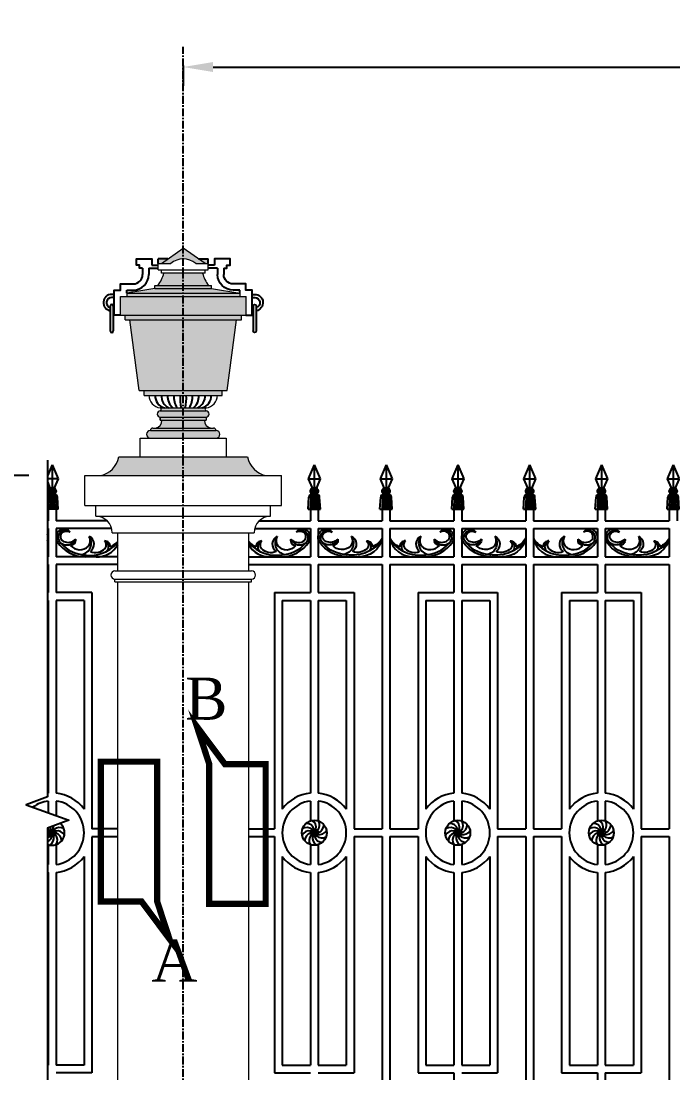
# Model space of a CAD drawing. Header units: inches. Extents: x 295786 to 300745, y 68261 to 70432.
# Drawn here: x 298742.2 to 298846.6, y 69386.7 to 69555.3 of the extents above; entities that cross this region are included whole.
import ezdxf

# ---------------------------------------------------------------- set-up
doc = ezdxf.new("R2010")
doc.units = ezdxf.units.IN
doc.header["$MEASUREMENT"] = 0
doc.linetypes.add('CENTER', pattern=[2, 1.25, -0.25, 0.25, -0.25])
doc.linetypes.add('HIDDEN', pattern=[9.525, 6.35, -3.175])
for name, color, linetype in [('A-TYP-DIM', 1, 'Continuous'), ('A-TYP-H-TEXT', 2, 'Continuous'), ('A-TYP-SECTION', 5, 'Continuous'), ('arch-elevation-1', 2, 'Continuous'), ('GRID', 8, 'Continuous'), ('LAYER5', 5, 'Continuous'), ('NO', 3, 'Continuous')]:
    doc.layers.add(name, color=color, linetype=linetype)
doc.layers.add('H252', color=252, linetype='Continuous', lineweight=9)
doc.styles.add('HADINGS', font='times.ttf')
doc.styles.add('rizwan', font='romans.shx', dxfattribs={"width": 0.75})
doc.dimstyles.new('STYLE-64', dxfattribs={"dimscale": 64, "dimtxt": 0.09375, "dimasz": 0.09375, "dimexe": 0.0625, "dimexo": 0.0625, "dimgap": 0.03125, "dimtad": 1, "dimzin": 3, "dimdsep": 46, "dimlunit": 4, "dimtxsty": 'rizwan', "dimcen": 0.125, "dimdle": 4, "dimclrd": 1, "dimclre": 1, "dimclrt": 2, "dimadec": 0, "dimazin": 0, "dimtfac": 0.5, "dimtix": 1, "dimtmove": 2, "dimatfit": 3, "dimfxl": 0, "dimfrac": 1, "dimtolj": 1, "dimtzin": 3, "dimarcsym": 0})

# ---------------------------------------------------------------- blocks, each defined once
blk = doc.blocks.new('A$C5B221961')
at = {"layer": 'arch-elevation-1'}
for p, q in [((7.98, 10.2), (8.99, 10.2)), ((6.48, 9.7), (6.48, 8.7)), ((7.48, 9.7), (7.48, 8.7)), ((7.48, 9.7), (8.99, 9.7)), ((1.93, 5.52), (1.52, 5.52)), ((3.93, 6.2), (4.98, 6.2)), ((1.29, 3.66), (1.29, -0.34)), ((1.93, 5.02), (1.52, 5.02)), ((1.79, 3.66), (1.79, -0.34)), ((1.93, 3.38), (1.79, 3.38)), ((1.93, 2.88), (1.79, 2.88)), ((2.93, 2.2), (1.93, 2.2))]:
    blk.add_line(p, q, dxfattribs=at)
for points in [[(6.48, 9.7), (5.98, 9.7), (5.98, 10.2), (5.48, 10.2), (5.48, 11.2), (7.98, 11.2), (7.98, 10.2)], [(1.93, 2.2), (1.93, 6.2), (2.93, 6.2), (2.93, 7.2), (4.98, 7.2)], [(3.93, 5.7), (3.93, 6.2)]]:
    blk.add_lwpolyline(points, dxfattribs=at)
for centre, radius, start, end in [((4.98, 8.7), 2.5, 270, 0), ((4.98, 8.7), 1.5, 270, 0), ((1.52, 4.2), 1.32, 90, 260.0871), ((1.52, 4.2), 0.819, 90, 253.9029), ((1.54, 3.66), 0.25, 0, 180), ((1.54, -0.34), 0.25, 180, 0)]:
    blk.add_arc(centre, radius, start, end, dxfattribs=at)
blk = doc.blocks.new('A$C69E164E6')
at = {"layer": 'H252'}
h = blk.add_hatch(color=250, dxfattribs=at)
h.set_gradient(color1=(54, 54, 54), rotation=270, one_color=1, tint=1)
h.paths.add_polyline_path([(11.99, 35.51), (8.49, 33.01), (9.99, 33.01, -0.375), (13.99, 33.01), (15.49, 33.01)])
h = blk.add_hatch(color=250, dxfattribs=at)
h.set_gradient(color1=(54, 54, 54), rotation=270, one_color=1, tint=1)
h.paths.add_polyline_path([(15.99, 33.76), (14.44, 33.76), (15.49, 33.01), (15.99, 33.01)])
h.paths.add_polyline_path([(9.54, 33.76), (7.99, 33.76), (7.99, 33.01), (8.49, 33.01)])
h = blk.add_hatch(color=250, dxfattribs=at)
h.set_gradient(color1=(54, 54, 54), one_color=1, tint=1, name='CYLINDER')
h.paths.add_polyline_path([(15.09, 31.51), (8.89, 31.51, -0.101697), (7.93, 29.51), (16.04, 29.51, -0.101697)])
h = blk.add_hatch(color=250, dxfattribs=at)
h.set_gradient(color1=(54, 54, 54), one_color=1, tint=1, name='CURVED')
h.paths.add_polyline_path([(16.54, 29.01), (7.43, 29.01), (2.93, 28.26), (21.05, 28.26)])
h = blk.add_hatch(color=250, dxfattribs=at)
h.set_gradient(color1=(54, 54, 54), one_color=1, tint=1, name='CYLINDER')
h.paths.add_polyline_path([(16.54, 29.51), (7.43, 29.51), (7.43, 29.01), (16.54, 29.01)])
h = blk.add_hatch(color=250, dxfattribs=at)
h.set_gradient(color1=(54, 54, 54), one_color=1, tint=1, name='CYLINDER')
h.paths.add_polyline_path([(22.05, 27.76), (21.05, 27.76), (1.93, 27.76), (1.93, 24.76), (22.05, 24.76)])
h = blk.add_hatch(color=250, dxfattribs=at)
h.set_gradient(color1=(54, 54, 54), one_color=1, tint=1, name='CYLINDER')
h.paths.add_polyline_path([(21.05, 28.26), (2.93, 28.26), (2.93, 27.76), (21.05, 27.76)])
h = blk.add_hatch(color=250, dxfattribs=at)
h.set_gradient(color1=(54, 54, 54), one_color=1, tint=1, name='CYLINDER')
h.paths.add_polyline_path([(21.3, 24.76), (2.68, 24.76), (2.68, 24.01), (21.3, 24.01)])
h = blk.add_hatch(color=250, dxfattribs=at)
h.set_gradient(color1=(54, 54, 54), one_color=1, tint=1, name='CYLINDER')
h.paths.add_polyline_path([(20.54, 24.01), (3.43, 24.01), (4.95, 12.65), (19.02, 12.65)])
h = blk.add_hatch(color=250, dxfattribs=at)
h.set_gradient(color1=(54, 54, 54), one_color=1, tint=1, name='CYLINDER')
h.paths.add_polyline_path([(18.25, 12.65), (5.72, 12.65), (5.72, 11.9), (18.25, 11.9)])
h = blk.add_hatch(color=250, dxfattribs=at)
h.set_gradient(color1=(54, 54, 54), one_color=1, tint=1, name='CYLINDER')
h.paths.add_polyline_path([(15.65, 9.4), (8.32, 9.4, 1), (8.32, 8.4), (15.65, 8.4, 1)])
h = blk.add_hatch(color=250, dxfattribs=at)
h.set_gradient(color1=(54, 54, 54), one_color=1, tint=1, name='CYLINDER')
h.paths.add_polyline_path([(15.65, 9.9), (8.32, 9.9, -0.582673), (8.32, 9.4), (15.65, 9.4, -0.582673)])
h = blk.add_hatch(color=250, dxfattribs=at)
h.set_gradient(color1=(54, 54, 54), one_color=1, tint=1, name='CYLINDER')
h.paths.add_polyline_path([(15.4, 7.9), (8.57, 7.9, -0.369842), (7.53, 6.65), (16.44, 6.65, -0.369842)])
h = blk.add_hatch(color=250, dxfattribs=at)
h.set_gradient(color1=(54, 54, 54), one_color=1, tint=1, name='CYLINDER')
edge = h.paths.add_edge_path()
edge.add_arc((17.24, 5.65), 0.625, 270, 450)
edge.add_line((17.24, 6.28), (6.74, 6.28))
edge.add_arc((6.74, 5.65), 0.625, 90, 270)
edge.add_line((6.74, 5.03), (17.24, 5.03))
h = blk.add_hatch(color=250, dxfattribs=at)
h.set_gradient(color1=(54, 54, 54), one_color=1, tint=1, name='CYLINDER')
h.paths.add_polyline_path([(16.86, 6.65), (7.11, 6.65, 0.414214), (6.74, 6.28), (17.24, 6.28, 0.414214)])
h = blk.add_hatch(color=250, dxfattribs=at)
h.set_gradient(color1=(54, 54, 54), rotation=270, one_color=1, tint=1)
h.paths.add_polyline_path([(22.3, 2.03), (1.67, 2.03, -0.307023), (-1.33, -0.97), (25.3, -0.97, -0.307023)])
at = {"layer": 'NO', "lineweight": 0}
h = blk.add_hatch(color=250, dxfattribs=at)
h.set_gradient(color1=(54, 54, 54), one_color=1, tint=1, name='CYLINDER')
h.paths.add_polyline_path([(15.65, 8.4), (8.32, 8.4), (8.32, 7.9), (15.65, 7.9)])
at = {"layer": 'arch-elevation-1', "color": 1}
for p, q in [((7.99, 33.01), (7.99, 33.76)), ((9.54, 33.76), (7.99, 33.76)), ((14.44, 33.76), (15.99, 33.76)), ((15.99, 33.01), (15.99, 33.76))]:
    blk.add_line(p, q, dxfattribs=at)
at = {"layer": 'arch-elevation-1'}
for centre, radius, start, end in [((9.48, 11.84), 2, 178.3019, 255.5291), ((10.53, 11.76), 2.05, 175.9699, 244.6258), ((11.8, 11.7), 2.32, 174.8642, 230.4431), ((13.73, 11.65), 3.25, 175.5829, 212.5343), ((20.29, 11.63), 8.81, 178.2326, 191.3104), ((3.68, 11.63), 8.81, 348.6896, 1.7674), ((10.24, 11.65), 3.25, 327.4657, 4.4171), ((12.17, 11.7), 2.32, 309.5569, 5.1358), ((13.44, 11.76), 2.05, 295.3742, 4.0301), ((14.49, 11.84), 2, 284.4709, 1.6981)]:
    blk.add_arc(centre, radius, start, end, dxfattribs=at)
at = {"layer": 'NO', "lineweight": 0}
for p, q in [((8.49, 33.01), (11.99, 35.51)), ((15.49, 33.01), (11.99, 35.51)), ((7.99, 33.01), (9.99, 33.01)), ((7.99, 32.01), (7.99, 33.01)), ((13.99, 33.01), (15.99, 33.01)), ((15.99, 32.01), (15.99, 33.01)), ((7.99, 32.01), (15.99, 32.01)), ((8.49, 31.51), (8.49, 32.01)), ((15.49, 31.51), (8.49, 31.51)), ((15.49, 31.51), (15.49, 32.01)), ((7.43, 29.01), (2.93, 28.26)), ((7.43, 29.51), (16.54, 29.51)), ((7.43, 29.01), (7.43, 29.51)), ((7.43, 29.01), (16.54, 29.01)), ((16.54, 29.01), (16.54, 29.51)), ((16.54, 29.01), (21.05, 28.26)), ((1.93, 27.76), (22.05, 27.76)), ((1.93, 24.76), (1.93, 27.76)), ((2.93, 28.26), (2.93, 27.76)), ((2.93, 28.26), (21.05, 28.26)), ((21.05, 28.26), (21.05, 27.76)), ((22.05, 24.76), (22.05, 27.76)), ((1.93, 24.76), (22.05, 24.76)), ((2.68, 24.01), (2.68, 24.76)), ((2.68, 24.01), (21.3, 24.01)), ((4.95, 12.65), (3.43, 24.01)), ((19.02, 12.65), (20.54, 24.01)), ((21.3, 24.01), (21.3, 24.76)), ((4.95, 12.65), (19.02, 12.65)), ((5.72, 11.9), (5.72, 12.65)), ((5.72, 11.9), (18.25, 11.9)), ((18.25, 11.9), (18.25, 12.65)), ((8.32, 9.9), (15.65, 9.9)), ((8.32, 9.4), (15.65, 9.4)), ((8.32, 8.4), (8.32, 7.9)), ((8.32, 8.4), (15.65, 8.4)), ((8.32, 7.9), (8.32, 8.4)), ((8.32, 7.9), (15.65, 7.9)), ((15.65, 8.4), (15.65, 7.9)), ((6.74, 6.28), (17.24, 6.28)), ((7.11, 6.65), (16.86, 6.65)), ((6.74, 5.03), (17.24, 5.03))]:
    blk.add_line(p, q, dxfattribs=at)
for points in [[(5.11, 2.03), (5.11, 5.03), (18.86, 5.03), (18.86, 2.03)], [(1.67, 2.03), (22.3, 2.03)]]:
    blk.add_lwpolyline(points, dxfattribs=at)
for centre, radius, start, end in [((11.99, 30.72), 3.04, 48.8879, 131.1121), ((3.54, 32.84), 5.51, 322.809, 346.0365), ((20.43, 32.84), 5.51, 193.9635, 217.191), ((8.54, 11.95), 2.06, 181.3026, 263.813), ((15.43, 11.95), 2.06, 276.187, 358.6974), ((8.32, 8.9), 0.5, 90, 270), ((8.18, 9.65), 0.287, 299.5436, 60.4564), ((15.8, 9.65), 0.287, 119.5436, 240.4564), ((15.65, 8.9), 0.5, 270, 90), ((7.32, 7.88), 1.25, 279.7524, 0.9384), ((16.65, 7.88), 1.25, 179.0616, 260.2476), ((6.74, 5.65), 0.625, 90, 270), ((7.11, 6.28), 0.375, 90, 180), ((16.86, 6.28), 0.375, 0, 90), ((17.24, 5.65), 0.625, 270, 90), ((-2.04, 2.74), 3.78, 280.8646, 349.1354), ((26.01, 2.74), 3.78, 190.8646, 259.1354)]:
    blk.add_arc(centre, radius, start, end, dxfattribs=at)
at = {"layer": 'arch-elevation-1', "color": 1}
blk.add_blockref('A$C5B221961', (-1, 22.56), dxfattribs=at)
at = {"layer": 'arch-elevation-1', "color": 1, "xscale": -1}
blk.add_blockref('A$C5B221961', (24.97, 22.56), dxfattribs=at)
blk = doc.blocks.new('A$C6B381791')
at = {"layer": 'arch-elevation-1'}
for centre, radius, start, end in [((3595, 1328), 464, 68.75238, 148.82449), ((3432, 1154), 476, 56.60694, 119.54354), ((3477, 1292), 338, 296.1418, 50.133), ((3527, 1240), 571, 329.87501, 65.6305), ((1448, 1472), 1473, 190.57963, 273.23104), ((1006, 1693), 1120, 206.0707, 250.01304), ((996, 644), 373, 90.49059, 180.50005), ((1217, 761), 340, 131.32576, 221.17833), ((2221, 804), 559, 115.47472, 235.04001), ((2485, 1025), 579, 150.59856, 218.0334), ((2575, 1253), 800, 226.94183, 318.05409), ((2220, 2179), 2178, 270.4223, 325.76165), ((3185, 1070), 352, 169.48131, 267.62613), ((3331, 1589), 670, 222.76751, 296.15806), ((1565, 1101), 826, 223.03394, 294.02366), ((961, 537), 0.0000000233, 90, 303.69007)]:
    blk.add_arc(centre, radius, start, end, dxfattribs=at)
at = {"layer": 'arch-elevation-1', "color": 1}
for centre, radius, start, end in [((3511, 1242), 452, 330.7094, 133.85142), ((1930, 2446), 2358, 216.77388, 283.03412), ((1145, 631), 415, 111.57155, 220.59803), ((2576, 876), 736, 143.98506, 261.03363), ((2220, 2179), 2044, 276.77061, 325.76165), ((3416, 1385), 629, 203.50695, 309.23451)]:
    blk.add_arc(centre, radius, start, end, dxfattribs=at)
blk = doc.blocks.new('A$C57A04C27')
at = {"layer": 'arch-elevation-1'}
for p, q in [((13, 117.9), (-1.1, 84.7)), ((13, 117.9), (27.1, 84.7)), ((13, 117.9), (13, 63.3)), ((-1.1, 84.7), (8, 63.3)), ((-1.1, 84.7), (27.1, 84.7)), ((27.1, 84.7), (18.1, 63.3)), ((6.8, 63.3), (13, 63.3)), ((6.8, 63.3), (6.8, 61)), ((6.8, 61), (13, 61)), ((6.8, 50), (13, 50)), ((6.8, 47.8), (6.8, 50)), ((19.2, 63.3), (13, 63.3)), ((19.2, 61), (13, 61)), ((19.2, 50), (13, 50)), ((19.2, 63.3), (19.2, 61)), ((19.2, 47.8), (19.2, 50)), ((-1.3, 12.7), (0.5, 41.6)), ((6.8, 47.8), (19.2, 47.8)), ((27.4, 12.7), (25.6, 41.6)), ((-1.3, 12.7), (27.4, 12.7)), ((3.8, 12.7), (3.8, -14.7)), ((22.2, 12.7), (22.2, -14.7))]:
    blk.add_line(p, q, dxfattribs=at)
at = {"layer": 'arch-elevation-1', "color": 1}
for p, q in [((0.5, 41.6), (25.6, 41.6)), ((4.7, 41.6), (3.5, 12.7)), ((8.9, 41.6), (8.3, 12.7)), ((13, 47.8), (13, 12.7)), ((17.2, 41.6), (17.8, 12.7)), ((21.4, 41.6), (22.6, 12.7))]:
    blk.add_line(p, q, dxfattribs=at)
at = {"layer": 'arch-elevation-1'}
for centre, radius, start, end in [((8.9, 55.5), 5.89, 110.5652, 249.4348), ((17.2, 55.5), 5.89, 290.5652, 69.4348), ((7.1, 41.1), 6.61, 92.1151, 176.4234), ((19, 41.1), 6.61, 3.5766, 87.8849)]:
    blk.add_arc(centre, radius, start, end, dxfattribs=at)
at = {"layer": 'arch-elevation-1', "color": 1}
for centre, radius, start, end in [((11.1, 41.7), 6.39, 109.671, 181.5931), ((20.1, 41.2), 11.3, 144.2619, 177.9822), ((5.9, 41.2), 11.3, 2.0178, 35.7381), ((15, 41.7), 6.39, 358.4069, 70.329)]:
    blk.add_arc(centre, radius, start, end, dxfattribs=at)
at = {"layer": 'H252', "color": 1}
for p, q in [((3.2, 56.9), (22.9, 56.9)), ((3.2, 54.1), (22.9, 54.1)), ((4.5, 59.4), (21.6, 59.4)), ((4.5, 51.6), (21.6, 51.6))]:
    blk.add_line(p, q, dxfattribs=at)
blk = doc.blocks.new('15TF GRILL')
at = {"layer": 'arch-elevation-1'}
for p, q in [((2.06, 100), (10.25, 100)), ((11.5, 100), (21.75, 100)), ((23, 100), (33.25, 100)), ((34.5, 100), (44.75, 100)), ((46, 100), (56.25, 100)), ((57.5, 100), (67.75, 100)), ((1.33, 98.75), (10.25, 98.75)), ((10.25, 98.75), (10.25, 94.25)), ((11.5, 98.75), (21.75, 98.75)), ((11.5, 98.75), (11.5, 94.25)), ((21.75, 98.75), (21.75, 94.25)), ((23, 98.75), (23, 94.25)), ((23, 98.75), (33.25, 98.75)), ((33.25, 98.75), (33.25, 94.25)), ((34.5, 98.75), (44.75, 98.75)), ((34.5, 98.75), (34.5, 94.25)), ((44.75, 98.75), (44.75, 94.25)), ((46, 98.75), (46, 94.25)), ((46, 98.75), (56.25, 98.75)), ((56.25, 98.75), (56.25, 94.25)), ((57.5, 98.75), (67.75, 98.75)), ((57.5, 98.75), (57.5, 94.25)), ((67.75, 98.75), (67.75, 94.25)), ((0.37, 94.25), (10.25, 94.25)), ((0.37, 93), (10.25, 93)), ((10.25, 93), (10.25, 88.5)), ((11.5, 94.25), (21.75, 94.25)), ((11.5, 93), (11.5, 88.5)), ((11.5, 93), (21.75, 93)), ((21.75, 93), (21.75, 50.63)), ((23, 94.25), (33.25, 94.25)), ((23, 93), (33.25, 93)), ((23, 93), (23, 50.63)), ((33.25, 93), (33.25, 88.5)), ((34.5, 94.25), (44.75, 94.25)), ((34.5, 93), (34.5, 88.5)), ((34.5, 93), (44.75, 93)), ((44.75, 93), (44.75, 50.63)), ((46, 94.25), (56.25, 94.25)), ((46, 93), (56.25, 93)), ((46, 93), (46, 50.63)), ((56.25, 93), (56.25, 88.5)), ((57.5, 94.25), (67.75, 94.25)), ((57.5, 93), (57.5, 88.5)), ((57.5, 93), (67.75, 93)), ((67.75, 93), (67.75, 50.63)), ((4.5, 88.5), (10.25, 88.5)), ((4.5, 88.5), (4.5, 50.63)), ((11.5, 88.5), (17.25, 88.5)), ((17.25, 88.5), (17.25, 50.63)), ((27.5, 88.5), (33.25, 88.5)), ((27.5, 88.5), (27.5, 50.63)), ((34.5, 88.5), (40.25, 88.5)), ((40.25, 88.5), (40.25, 50.63)), ((50.5, 88.5), (56.25, 88.5)), ((50.5, 88.5), (50.5, 50.63)), ((57.5, 88.5), (63.25, 88.5)), ((63.25, 88.5), (63.25, 50.63)), ((5.75, 87.25), (10.25, 87.25)), ((5.75, 87.25), (5.75, 53.79)), ((10.25, 87.25), (10.25, 56.34)), ((11.5, 87.25), (11.5, 56.34)), ((11.5, 87.25), (16, 87.25)), ((16, 87.25), (16, 53.79)), ((28.75, 87.25), (33.25, 87.25)), ((28.75, 87.25), (28.75, 53.79)), ((33.25, 87.25), (33.25, 56.34)), ((34.5, 87.25), (34.5, 56.34)), ((34.5, 87.25), (39, 87.25)), ((39, 87.25), (39, 53.79)), ((51.75, 87.25), (56.25, 87.25)), ((51.75, 87.25), (51.75, 53.79)), ((56.25, 87.25), (56.25, 56.34)), ((57.5, 87.25), (57.5, 56.34)), ((57.5, 87.25), (62, 87.25)), ((62, 87.25), (62, 53.79)), ((10.25, 55.09), (10.25, 51.9)), ((11.5, 55.09), (11.5, 51.9)), ((33.25, 55.09), (33.25, 51.9)), ((34.5, 55.09), (34.5, 51.9)), ((56.25, 55.09), (56.25, 51.9)), ((57.5, 55.09), (57.5, 51.9)), ((0.37, 50.63), (4.5, 50.63)), ((17.25, 50.63), (21.75, 50.63)), ((23, 50.63), (27.5, 50.63)), ((40.25, 50.63), (44.75, 50.63)), ((46, 50.63), (50.5, 50.63)), ((63.25, 50.63), (67.75, 50.63)), ((0.37, 49.38), (4.5, 49.38)), ((4.5, 49.38), (4.5, 11.5)), ((17.25, 49.38), (17.25, 11.5)), ((17.25, 49.38), (21.75, 49.38)), ((21.75, 49.38), (21.75, 7)), ((23, 49.38), (27.5, 49.38)), ((23, 49.38), (23, 7)), ((27.5, 49.38), (27.5, 11.5)), ((40.25, 49.38), (40.25, 11.5)), ((40.25, 49.38), (44.75, 49.38)), ((44.75, 49.38), (44.75, 7)), ((46, 49.38), (50.5, 49.38)), ((46, 49.38), (46, 7)), ((50.5, 49.38), (50.5, 11.5)), ((63.25, 49.38), (63.25, 11.5)), ((63.25, 49.38), (67.75, 49.38)), ((67.75, 49.38), (67.75, 7)), ((10.25, 48.1), (10.25, 44.91)), ((11.5, 48.1), (11.5, 44.91)), ((33.25, 48.1), (33.25, 44.91)), ((34.5, 48.1), (34.5, 44.91)), ((56.25, 48.1), (56.25, 44.91)), ((57.5, 48.1), (57.5, 44.91)), ((5.75, 46.21), (5.75, 12.75)), ((16, 46.21), (16, 12.75)), ((28.75, 46.21), (28.75, 12.75)), ((39, 46.21), (39, 12.75)), ((51.75, 46.21), (51.75, 12.75)), ((62, 46.21), (62, 12.75)), ((10.25, 43.66), (10.25, 12.75)), ((11.5, 43.66), (11.5, 12.75)), ((33.25, 43.66), (33.25, 12.75)), ((34.5, 43.66), (34.5, 12.75)), ((56.25, 43.66), (56.25, 12.75)), ((57.5, 43.66), (57.5, 12.75)), ((5.75, 12.75), (10.25, 12.75)), ((11.5, 12.75), (16, 12.75)), ((28.75, 12.75), (33.25, 12.75)), ((34.5, 12.75), (39, 12.75)), ((51.75, 12.75), (56.25, 12.75)), ((57.5, 12.75), (62, 12.75)), ((4.5, 11.5), (10.25, 11.5)), ((11.5, 11.5), (17.25, 11.5)), ((27.5, 11.5), (33.25, 11.5)), ((33.25, 11.5), (33.25, 7)), ((34.5, 11.5), (40.25, 11.5)), ((50.5, 11.5), (56.25, 11.5)), ((56.25, 11.5), (56.25, 7)), ((57.5, 11.5), (63.25, 11.5)), ((57.5, 11.5), (57.5, 7))]:
    blk.add_line(p, q, dxfattribs=at)
for centre in [(10.87, 50), (33.87, 50), (56.87, 50)]:
    blk.add_circle(centre, 2, dxfattribs=at)
at = {"layer": 'arch-elevation-1', "color": 1}
for centre, radius in [((10.87, 50), 0.6), ((33.87, 50), 0.6), ((56.87, 50), 0.6), ((10.87, 50), 0.4), ((33.87, 50), 0.4), ((56.87, 50), 0.4)]:
    blk.add_circle(centre, radius, dxfattribs=at)
at = {"layer": 'arch-elevation-1'}
for centre, radius, start, end in [((8.99, 97.57), 1.16, 68.7524, 148.8245), ((8.58, 97.13), 1.19, 56.6069, 119.5435), ((8.69, 97.48), 0.846, 296.1418, 50.133), ((8.82, 97.35), 1.43, 329.875, 65.6305), ((2.51, 98.48), 2.8, 220.1555, 250.013), ((3.62, 97.93), 3.68, 208.2157, 273.231), ((2.49, 95.86), 0.931, 90.4906, 180.5001), ((3.04, 96.15), 0.851, 131.3258, 221.1783), ((5.55, 96.26), 1.4, 115.4747, 235.04), ((6.21, 96.81), 1.45, 150.5986, 218.0334), ((5.55, 99.7), 5.45, 270.4223, 325.7617), ((7.96, 96.92), 0.88, 169.4813, 267.6261), ((8.33, 98.22), 1.68, 222.7675, 296.1581), ((3.91, 97), 2.06, 223.0339, 294.0237), ((2.4, 95.59), 5.820766091346741e-11, 90, 303.6901), ((6.44, 97.38), 2, 226.9418, 318.0541), ((10.87, 50), 6.38, 95.6263, 143.5062), ((10.87, 50), 6.38, 36.4938, 84.3737), ((33.87, 50), 6.38, 95.6263, 143.5062), ((33.87, 50), 6.38, 36.4938, 84.3737), ((56.87, 50), 6.38, 95.6263, 143.5062), ((56.87, 50), 6.38, 36.4938, 84.3737), ((10.87, 50), 5.13, 97.0047, 262.9953), ((10.87, 50), 5.13, 277.0047, 82.9953), ((33.87, 50), 5.13, 97.0047, 262.9953), ((33.87, 50), 5.13, 277.0047, 82.9953), ((56.87, 50), 5.13, 97.0047, 262.9953), ((56.87, 50), 5.13, 277.0047, 82.9953), ((10.87, 50), 6.38, 216.4938, 264.3737), ((10.87, 50), 6.38, 275.6263, 323.5062), ((33.87, 50), 6.38, 216.4938, 264.3737), ((33.87, 50), 6.38, 275.6263, 323.5062), ((56.87, 50), 6.38, 216.4938, 264.3737), ((56.87, 50), 6.38, 275.6263, 323.5062)]:
    blk.add_arc(centre, radius, start, end, dxfattribs=at)
at = {"layer": 'arch-elevation-1', "color": 1}
for centre, radius, start, end in [((8.78, 97.35), 1.13, 330.7094, 133.8514), ((4.82, 100.36), 5.89, 220.9793, 283.0341), ((2.86, 95.82), 1.04, 111.5716, 220.598), ((6.44, 96.44), 1.84, 143.9851, 261.0336), ((5.55, 99.7), 5.11, 276.7706, 325.7617), ((8.54, 97.71), 1.57, 203.507, 309.2345), ((9.66, 49.56), 1.29, 46.9198, 121.3078), ((9.6, 50.22), 1.29, 16.9198, 91.3078), ((9.88, 50.83), 1.29, 346.9198, 61.3078), ((10.43, 51.22), 1.29, 316.9198, 31.3078), ((11.1, 51.27), 1.29, 286.9198, 1.3078), ((32.66, 49.56), 1.29, 46.9198, 121.3078), ((32.6, 50.22), 1.29, 16.9198, 91.3078), ((32.88, 50.83), 1.29, 346.9198, 61.3078), ((33.43, 51.22), 1.29, 316.9198, 31.3078), ((34.1, 51.27), 1.29, 286.9198, 1.3078), ((55.66, 49.56), 1.29, 46.9198, 121.3078), ((55.6, 50.22), 1.29, 16.9198, 91.3078), ((55.88, 50.83), 1.29, 346.9198, 61.3078), ((56.43, 51.22), 1.29, 316.9198, 31.3078), ((57.1, 51.27), 1.29, 286.9198, 1.3078), ((10.05, 49.01), 1.29, 76.9198, 151.3078), ((10.65, 48.73), 1.29, 106.9198, 181.3078), ((11.32, 48.78), 1.29, 136.9198, 211.3078), ((10.65, 48.73), 1.29, 80.1121, 97.8926), ((10.05, 49.01), 1.29, 50.1121, 67.8926), ((11.32, 48.78), 1.29, 110.1121, 127.8926), ((11.87, 49.17), 1.29, 166.9198, 241.3078), ((11.87, 49.17), 1.29, 140.1121, 157.8926), ((9.66, 49.56), 1.29, 20.1121, 37.8926), ((12.15, 49.78), 1.29, 170.1121, 187.8926), ((9.6, 50.22), 1.29, 350.1121, 7.8926), ((9.88, 50.83), 1.29, 320.1121, 337.8926), ((10.43, 51.22), 1.29, 290.1121, 307.8926), ((12.09, 50.45), 1.29, 200.1121, 217.8926), ((11.7, 50.99), 1.29, 230.1121, 247.8926), ((11.1, 51.27), 1.29, 260.1121, 277.8926), ((12.15, 49.78), 1.29, 196.9198, 271.3078), ((12.09, 50.45), 1.29, 226.9198, 301.3078), ((11.7, 50.99), 1.29, 256.9198, 331.3078), ((33.05, 49.01), 1.29, 76.9198, 151.3078), ((33.65, 48.73), 1.29, 106.9198, 181.3078), ((34.32, 48.78), 1.29, 136.9198, 211.3078), ((33.65, 48.73), 1.29, 80.1121, 97.8926), ((33.05, 49.01), 1.29, 50.1121, 67.8926), ((34.32, 48.78), 1.29, 110.1121, 127.8926), ((34.87, 49.17), 1.29, 166.9198, 241.3078), ((34.87, 49.17), 1.29, 140.1121, 157.8926), ((32.66, 49.56), 1.29, 20.1121, 37.8926), ((35.15, 49.78), 1.29, 170.1121, 187.8926), ((32.6, 50.22), 1.29, 350.1121, 7.8926), ((32.88, 50.83), 1.29, 320.1121, 337.8926), ((33.43, 51.22), 1.29, 290.1121, 307.8926), ((35.09, 50.45), 1.29, 200.1121, 217.8926), ((34.7, 50.99), 1.29, 230.1121, 247.8926), ((34.1, 51.27), 1.29, 260.1121, 277.8926), ((35.15, 49.78), 1.29, 196.9198, 271.3078), ((35.09, 50.45), 1.29, 226.9198, 301.3078), ((34.7, 50.99), 1.29, 256.9198, 331.3078), ((56.05, 49.01), 1.29, 76.9198, 151.3078), ((56.65, 48.73), 1.29, 106.9198, 181.3078), ((57.32, 48.78), 1.29, 136.9198, 211.3078), ((56.65, 48.73), 1.29, 80.1121, 97.8926), ((56.05, 49.01), 1.29, 50.1121, 67.8926), ((57.32, 48.78), 1.29, 110.1121, 127.8926), ((57.87, 49.17), 1.29, 166.9198, 241.3078), ((57.87, 49.17), 1.29, 140.1121, 157.8926), ((55.66, 49.56), 1.29, 20.1121, 37.8926), ((58.15, 49.78), 1.29, 170.1121, 187.8926), ((55.6, 50.22), 1.29, 350.1121, 7.8926), ((55.88, 50.83), 1.29, 320.1121, 337.8926), ((56.43, 51.22), 1.29, 290.1121, 307.8926), ((58.09, 50.45), 1.29, 200.1121, 217.8926), ((57.7, 50.99), 1.29, 230.1121, 247.8926), ((57.1, 51.27), 1.29, 260.1121, 277.8926), ((58.15, 49.78), 1.29, 196.9198, 271.3078), ((58.09, 50.45), 1.29, 226.9198, 301.3078), ((57.7, 50.99), 1.29, 256.9198, 331.3078)]:
    blk.add_arc(centre, radius, start, end, dxfattribs=at)
at = {"layer": 'arch-elevation-1', "color": 1, "xscale": 0.06790268880802032, "yscale": 0.06790268880802032, "zscale": 0.06790268880802032}
for p in [(9.99, 101), (21.49, 101), (32.99, 101), (44.49, 101), (55.99, 101), (67.49, 101)]:
    blk.add_blockref('A$C57A04C27', p, dxfattribs=at)
at = {"layer": 'LAYER5', "xscale": -0.0025, "yscale": 0.0025, "zscale": 0.0025, "rotation": 4.653669449794507e-08}
for p in [(21.75, 94.25), (44.75, 94.25), (67.75, 94.25)]:
    blk.add_blockref('A$C6B381791', p, dxfattribs=at)
at = {"layer": 'LAYER5', "xscale": 0.0025, "yscale": 0.0025, "zscale": 0.0025}
for p in [(23, 94.25), (46, 94.25)]:
    blk.add_blockref('A$C6B381791', p, dxfattribs=at)
blk = doc.blocks.new('*D77')
at = {"layer": 'A-TYP-DIM', "color": 1, "lineweight": -2, "ltscale": 1.5, "transparency": 16777216}
for p, q in [((298743.39, 69482.41), (298730.31, 69482.41)), ((298733.31, 69477.61), (298733.31, 69379.21)), ((298743.39, 69374.41), (298730.31, 69374.41))]:
    blk.add_line(p, q, dxfattribs=at)
at = {"layer": 'A-TYP-DIM', "color": 1, "ltscale": 1.5, "transparency": 16777216}
for points in [[(298732.51, 69477.61), (298734.11, 69477.61), (298733.31, 69482.41)], [(298732.51, 69379.21), (298734.11, 69379.21), (298733.31, 69374.41)]]:
    blk.add_solid(points, dxfattribs=at)
at = {"layer": 'Defpoints', "color": 0, "ltscale": 1.5, "transparency": 16777216}
for p in [(298746.39, 69482.41), (298733.31, 69374.41), (298746.39, 69374.41)]:
    blk.add_point(p, dxfattribs=at)
at = {"layer": 'A-TYP-DIM', "color": 2, "ltscale": 1.5, "transparency": 16777216, "insert": (298729.02, 69428.41), "char_height": 4.688, "attachment_point": 5, "rotation": 90, "style": 'rizwan'}
blk.add_mtext('\\A1;9\'-0"', dxfattribs=at)
blk = doc.blocks.new('*D180')
at = {"layer": 'A-TYP-DIM', "color": 1, "lineweight": -2, "ltscale": 1.5, "transparency": 16777216}
for p, q in [((298768.14, 69548.15), (298768.14, 69544.91)), ((298772.94, 69547.91), (298943.34, 69547.91)), ((298948.14, 69548.15), (298948.14, 69544.91))]:
    blk.add_line(p, q, dxfattribs=at)
at = {"layer": 'A-TYP-DIM', "color": 1, "ltscale": 1.5, "transparency": 16777216}
for points in [[(298772.94, 69548.71), (298772.94, 69547.11), (298768.14, 69547.91)], [(298943.34, 69548.71), (298943.34, 69547.11), (298948.14, 69547.91)]]:
    blk.add_solid(points, dxfattribs=at)
at = {"layer": 'Defpoints', "color": 0, "ltscale": 1.5, "transparency": 16777216}
for p in [(298768.14, 69551.15), (298948.14, 69551.15), (298948.14, 69547.91)]:
    blk.add_point(p, dxfattribs=at)
at = {"layer": 'A-TYP-DIM', "color": 2, "ltscale": 1.5, "transparency": 16777216, "insert": (298858.14, 69552.2), "char_height": 4.688, "attachment_point": 5, "style": 'rizwan'}
blk.add_mtext('\\A1;15\'-0"', dxfattribs=at)

msp = doc.modelspace()

# ---------------------------------------------------------------- linework, layer by layer
at = {"color": 1, "linetype": 'Continuous'}
msp.add_lwpolyline([(298746.39307087, 69484.90876691), (298746.39307087, 69430.90876691), (298742.9587241, 69429.65876691), (298749.82741764, 69427.15876691), (298746.39307087, 69425.90876691), (298746.39307087, 69371.90876691)], dxfattribs=at)
at = {"layer": 'A-TYP-SECTION', "linetype": 'HIDDEN', "const_width": 1}
for points in [[(298772.32077999, 69436.15479847), (298772.32077999, 69413.76276121), (298781.35257754, 69413.76276121), (298781.35257754, 69436.15479847), (298774.83263212, 69436.15479847), (298770.35605003, 69442.14623561), (298772.32077999, 69436.15479847)], [(298763.96536175, 69414.16273535), (298763.96536175, 69436.5547726), (298754.93356421, 69436.5547726), (298754.93356421, 69414.16273535), (298761.45350962, 69414.16273535), (298765.93009172, 69408.17129821), (298763.96536175, 69414.16273535)]]:
    msp.add_lwpolyline(points, dxfattribs=at)
at = {"layer": 'arch-elevation-1'}
for p, q in [((298747.14307087, 69484.16625305), (298746.39307087, 69482.39769058)), ((298747.14307087, 69484.16625305), (298747.14307087, 69480.45581055)), ((298747.14307087, 69484.16625305), (298748.1002035, 69481.90925458)), ((298748.1002035, 69481.90925458), (298746.39307087, 69481.90925458)), ((298746.39307087, 69481.4177871), (298746.79850305, 69480.45581055)), ((298748.1002035, 69481.90925458), (298747.4876387, 69480.45581055)), ((298746.7220467, 69480.45581055), (298746.7220467, 69480.30289786)), ((298746.7220467, 69480.45581055), (298747.14307087, 69480.45581055)), ((298746.7220467, 69480.30289786), (298747.14307087, 69480.30289786)), ((298746.7220467, 69479.40115023), (298746.7220467, 69479.55406293)), ((298746.7220467, 69479.55406293), (298747.14307087, 69479.55406293)), ((298747.56409504, 69479.40115023), (298746.7220467, 69479.40115023)), ((298747.56409504, 69480.45581055), (298747.14307087, 69480.45581055)), ((298747.56409504, 69480.30289786), (298747.14307087, 69480.30289786)), ((298747.56409504, 69479.55406293), (298747.14307087, 69479.55406293)), ((298747.56409504, 69480.45581055), (298747.56409504, 69480.30289786)), ((298747.56409504, 69479.40115023), (298747.56409504, 69479.55406293)), ((298748.11696334, 69477.01991527), (298747.99538135, 69478.98072766)), ((298748.11696334, 69477.01991527), (298746.39307087, 69477.01991527)), ((298746.51807087, 69477.01991527), (298746.51807087, 69475.15876691)), ((298747.76807087, 69477.01991527), (298747.76807087, 69475.15876691)), ((298746.51807087, 69475.15876691), (298746.39307087, 69475.15876691)), ((298746.51807087, 69473.90876691), (298746.39307087, 69473.90876691)), ((298746.51807087, 69473.90876691), (298746.51807087, 69469.40876691)), ((298755.95670154, 69475.15876691), (298747.76807087, 69475.15876691)), ((298756.68690152, 69473.90876691), (298747.76807087, 69473.90876691)), ((298747.76807087, 69473.90876691), (298747.76807087, 69469.40876691)), ((298746.51807087, 69469.40876691), (298746.39307087, 69469.40876691)), ((298757.64307087, 69469.40876691), (298747.76807087, 69469.40876691)), ((298746.51807087, 69468.15876691), (298746.39307087, 69468.15876691)), ((298746.51807087, 69468.15876691), (298746.51807087, 69463.65876691)), ((298757.64307087, 69468.15876691), (298747.76807087, 69468.15876691)), ((298747.76807087, 69468.15876691), (298747.76807087, 69463.65876691)), ((298746.51807087, 69463.65876691), (298746.39307087, 69463.65876691)), ((298753.51807087, 69463.65876691), (298747.76807087, 69463.65876691)), ((298753.51807087, 69463.65876691), (298753.51807087, 69425.78376691)), ((298746.51807087, 69462.40876691), (298746.39307087, 69462.40876691)), ((298746.51807087, 69462.40876691), (298746.51807087, 69431.50305568)), ((298747.76807087, 69462.40876691), (298747.76807087, 69431.50305568)), ((298752.26807087, 69462.40876691), (298747.76807087, 69462.40876691)), ((298752.26807087, 69462.40876691), (298752.26807087, 69428.95020463)), ((298746.51807087, 69430.2455144), (298746.51807087, 69428.36327063)), ((298747.76807087, 69430.2455144), (298747.76807087, 69427.90830784)), ((298757.64307087, 69425.78376691), (298753.51807087, 69425.78376691)), ((298746.51807087, 69423.25893139), (298746.51807087, 69420.07201942)), ((298747.76807087, 69423.25893139), (298747.76807087, 69420.07201942)), ((298753.51807087, 69424.53376691), (298753.51807087, 69386.65876691)), ((298757.64307087, 69424.53376691), (298753.51807087, 69424.53376691)), ((298752.26807087, 69421.36732919), (298752.26807087, 69387.90876691)), ((298746.51807087, 69418.81447814), (298746.51807087, 69387.90876691)), ((298747.76807087, 69418.81447814), (298747.76807087, 69387.90876691)), ((298746.51807087, 69387.90876691), (298746.39307087, 69387.90876691)), ((298752.26807087, 69387.90876691), (298747.76807087, 69387.90876691)), ((298746.51807087, 69386.65876691), (298746.39307087, 69386.65876691)), ((298753.51807087, 69386.65876691), (298747.76807087, 69386.65876691))]:
    msp.add_line(p, q, dxfattribs=at)
at = {"layer": 'arch-elevation-1', "color": 1}
for p, q in [((298747.99538135, 69478.98072766), (298746.39307087, 69478.98072766)), ((298746.57486388, 69478.98072766), (298746.49380922, 69477.01991527)), ((298746.85896738, 69478.98072766), (298746.81844005, 69477.01991527)), ((298747.14307087, 69479.40115023), (298747.14307087, 69477.01991527)), ((298747.42717436, 69478.98072766), (298747.46770169, 69477.01991527)), ((298747.71127786, 69478.98072766), (298747.79233252, 69477.01991527))]:
    msp.add_line(p, q, dxfattribs=at)
for radius in [0.6, 0.4]:
    msp.add_circle((298747.14307087, 69425.15876691), radius, dxfattribs=at)
at = {"layer": 'arch-elevation-1'}
for centre, radius, start, end in [((298746.73860741, 69478.95273492), 0.44872102, 92.115066076, 140.3581631201), ((298746.86252161, 69479.92848039), 0.39990204, 110.56521641, 249.43478359), ((298747.42362013, 69479.92848039), 0.39990204, 290.56521641, 69.43478359), ((298747.54753433, 69478.95273492), 0.44872102, 3.5766274498, 87.884933924), ((298749.20010823, 69472.50675723), 1.42769099, 114.3695022317, 210.124992714), ((298749.0313932, 69472.72611178), 1.15998653, 31.1755112467, 111.2476193586), ((298745.08603351, 69472.50675723), 1.42769099, 336.2754636372, 23.7245363582), ((298749.32456224, 69472.63534301), 0.84624056, 129.8669969803, 243.858195656), ((298749.4370793, 69472.29129542), 1.19002173, 60.4564595513, 123.3930596612), ((298749.69050044, 69473.37985921), 1.67582782, 243.8419404652, 317.232493584), ((298750.05562703, 69472.08129693), 0.87991043, 272.3738683314, 10.5186905222), ((298751.80626375, 69471.96878813), 1.44635171, 321.966596233, 29.401442448), ((298752.46544558, 69471.41763267), 1.39703303, 304.959986344, 64.5252784157), ((298752.46694822, 69474.8539723), 5.44535331, 214.2383480924, 269.5777010481), ((298751.57982275, 69472.53917649), 2.00026544, 221.9459090323, 313.0581741988), ((298754.10643038, 69472.15834118), 2.06448105, 245.9763353189, 316.9660608553), ((298754.3979539, 69473.08563338), 3.68272063, 266.7689583155, 331.7842850501), ((298754.97515578, 69471.30959251), 0.85071989, 318.8216659773, 48.6742428142), ((298755.52894446, 69471.01707025), 0.93141927, 359.4999451073, 89.5094076707), ((298755.61546196, 69470.74947437), 5.820766091346741e-11, 236.3099324722, 90), ((298755.50345874, 69473.63978091), 2.7994493, 289.9869636027, 319.8445358561), ((298747.14307087, 69425.15876691), 5.125, 97.0047264089, 126.9171690128), ((298747.14307087, 69425.15876691), 6.375, 95.6262709448, 96.7563270223), ((298747.14307087, 69425.15876691), 6.375, 36.4937665966, 84.3737290552), ((298747.14307087, 69425.15876691), 5.125, 277.0047264089, 82.9952735911), ((298747.14307087, 69425.15876691), 2, 247.9756871845, 48.7273591464), ((298747.14307087, 69425.15876691), 5.125, 261.5850319208, 262.9952735911), ((298747.14307087, 69425.15876691), 6.375, 275.6262709448, 323.5062334034), ((298747.14307087, 69425.15876691), 6.375, 263.243672971, 264.3737290552)]:
    msp.add_arc(centre, radius, start, end, dxfattribs=at)
at = {"layer": 'arch-elevation-1', "color": 1}
for centre, radius, start, end in [((298747.00837093, 69478.9927843), 0.43367467, 109.6709771655, 181.5930926254), ((298747.62447061, 69478.95375715), 0.7659782, 144.2619272732, 177.9821670447), ((298746.66167114, 69478.95375715), 0.7659782, 2.0178328585, 35.7380726493), ((298747.27777081, 69478.9927843), 0.43367467, 358.4069073279, 70.3290228345), ((298749.24045534, 69472.51113044), 1.13079703, 46.1485788393, 209.2905950835), ((298749.47850075, 69472.86924648), 1.57277188, 230.7654936284, 336.4930456401), ((298751.5774842, 69471.59653795), 1.84066035, 278.9663716467, 36.0149444909), ((298752.46694822, 69474.8539723), 5.11124705, 214.2383480924, 263.2293912138), ((298753.1935885, 69475.52029209), 5.89376894, 256.9658853024, 319.0207270185), ((298755.15521528, 69470.98298014), 1.03819103, 319.4019721299, 68.4284474878), ((298747.58807481, 69426.37399924), 1.29414765, 202.5730722409, 223.0802117245), ((298746.92083942, 69426.43369095), 1.29414765, 245.9325571992, 253.0802117224), ((298746.31315076, 69426.15176779), 1.29414765, 273.540554554, 283.0802117227), ((298746.92083942, 69426.43369095), 1.29414765, 262.1074028159, 279.8878573879), ((298747.58807481, 69426.37399924), 1.29414765, 232.1074028154, 249.8878573847), ((298746.31315076, 69426.15176779), 1.29414765, 292.1074028171, 309.8878573808), ((298748.13607175, 69425.98868701), 1.29414765, 176.2583483657, 193.0802117227), ((298748.13607175, 69425.98868701), 1.29414765, 202.1074028168, 219.8878573866), ((298745.92783853, 69425.60377084), 1.29414765, 322.1074028154, 339.887857386), ((298748.41799491, 69425.38099836), 1.29414765, 172.1074028156, 189.8878573853), ((298748.35830321, 69424.71376297), 1.29414765, 142.1074028154, 159.887857386), ((298747.97299098, 69424.16576602), 1.29414765, 112.1074028171, 129.8878573808), ((298747.36530232, 69423.88384286), 1.29414765, 82.1074028159, 99.8878573879), ((298745.86814683, 69424.93653545), 1.29414765, 352.1074028156, 9.8878573853), ((298746.15006999, 69424.3288468), 1.29414765, 22.1074028168, 39.8878573866), ((298746.69806693, 69423.94353457), 1.29414765, 52.1074028154, 69.8878573847), ((298748.41799491, 69425.38099836), 1.29414765, 133.3112130464, 163.0802117221), ((298748.35830321, 69424.71376297), 1.29414765, 58.6922288795, 133.0802117222), ((298746.69806693, 69423.94353457), 1.29414765, 328.6922288754, 43.0802117245), ((298747.97299098, 69424.16576602), 1.29414765, 28.6922288787, 103.0802117227), ((298747.36530232, 69423.88384286), 1.29414765, 358.6922288774, 73.0802117224), ((298745.92783853, 69425.60377084), 1.29414765, 291.0688404784, 313.0802117222), ((298745.86814683, 69424.93653545), 1.29414765, 293.9295918168, 343.0802117221), ((298746.15006999, 69424.3288468), 1.29414765, 298.6922288742, 13.0802117227)]:
    msp.add_arc(centre, radius, start, end, dxfattribs=at)
at = {"layer": 'GRID', "linetype": 'CENTER'}
msp.add_line((298768.14307087, 69142.02855427), (298768.14307088, 69551.1496211), dxfattribs=at)
at = {"layer": 'H252', "color": 1}
for p, q in [((298747.81183349, 69480.0244597), (298746.47430825, 69480.0244597)), ((298747.81183349, 69479.83250108), (298746.47430825, 69479.83250108)), ((298747.72238387, 69480.19430339), (298746.56375787, 69480.19430339)), ((298747.72238387, 69479.6626574), (298746.56375787, 69479.6626574))]:
    msp.add_line(p, q, dxfattribs=at)
at = {"layer": 'NO', "lineweight": 0}
for p, q in [((298752.39307087, 69477.63603964), (298752.39307087, 69482.40876691)), ((298752.39307087, 69482.40876691), (298783.89307088, 69482.40876691)), ((298783.89307088, 69477.63603964), (298783.89307088, 69482.40876691)), ((298752.39307087, 69477.63603964), (298783.89307088, 69477.63603964)), ((298754.14307087, 69475.88603964), (298754.14307087, 69477.63603964)), ((298782.14307088, 69475.88603964), (298782.14307088, 69477.63603964)), ((298754.14307087, 69475.88603964), (298782.14307088, 69475.88603964)), ((298756.76807088, 69473.26103964), (298779.51807088, 69473.26103964)), ((298757.64307088, 69467.13603964), (298757.64307088, 69473.26103964)), ((298778.64307088, 69467.13603964), (298778.64307088, 69473.26103964)), ((298757.20557088, 69467.13603964), (298779.08057088, 69467.13603964)), ((298757.20557088, 69465.82353964), (298779.08057088, 69465.82353964)), ((298757.20557088, 69465.38603964), (298757.20557088, 69465.82353964)), ((298757.20557088, 69465.38603964), (298779.08057088, 69465.38603964)), ((298757.64307088, 69380.09626691), (298757.64307088, 69465.38603964)), ((298778.64307088, 69380.09626691), (298778.64307088, 69465.38603964)), ((298779.08057088, 69465.38603964), (298779.08057088, 69465.82353964))]:
    msp.add_line(p, q, dxfattribs=at)
for centre, radius, start, end in [((298754.14307087, 69473.26103964), 2.625, 0, 90), ((298782.14307088, 69473.26103964), 2.625, 90, 180), ((298757.20557088, 69466.47978964), 0.65625, 90, 270), ((298779.08057088, 69466.47978964), 0.65625, 270, 90)]:
    msp.add_arc(centre, radius, start, end, dxfattribs=at)

# ---------------------------------------------------------------- block references
at = {"color": 1}
msp.add_blockref('15TF GRILL', (298778.26807272, 69375.1587611), dxfattribs=at)
at = {"layer": 'arch-elevation-1', "color": 1}
msp.add_blockref('A$C69E164E6', (298756.15784126, 69483.37986377), dxfattribs=at)

# ---------------------------------------------------------------- texts
at = {"layer": 'A-TYP-H-TEXT', "color": 5, "style": 'HADINGS'}
for s, p in [('B', (298768.43261043, 69443.28571392)), ('A', (298763.06484624, 69401.29530611))]:
    msp.add_text(s, height=6.75, dxfattribs=at).set_placement(p)

# ---------------------------------------------------------------- dimensions: what is measured, and where the dimension line sits
at = {"layer": 'A-TYP-DIM', "ltscale": 1.5}
dim = msp.add_linear_dim(base=(298948.14307088, 69547.91403652), p1=(298768.14307088, 69551.1496211), p2=(298948.14307088, 69551.1496211), dimstyle='STYLE-64', override={"dimscale": 48, "dimtxt": 0.097656, "dimasz": 0.1, "dimtmove": 0, "dimatfit": 2}, dxfattribs=at)
dim.commit()
dim.dimension.update_dxf_attribs({"geometry": '*D180', "text_midpoint": (298858.14307088, 69552.20421509)})
dim = msp.add_linear_dim(base=(298733.30992783, 69374.40876691), p1=(298746.39307087, 69482.40876691), p2=(298746.39307087, 69374.40876691), angle=90, dimstyle='STYLE-64', override={"dimscale": 48, "dimtxt": 0.097656, "dimasz": 0.1, "dimtmove": 0, "dimatfit": 2}, dxfattribs=at)
dim.commit()
dim.dimension.update_dxf_attribs({"geometry": '*D77', "text_midpoint": (298729.01974926, 69428.40876691)})

doc.saveas('drawing.dxf')
